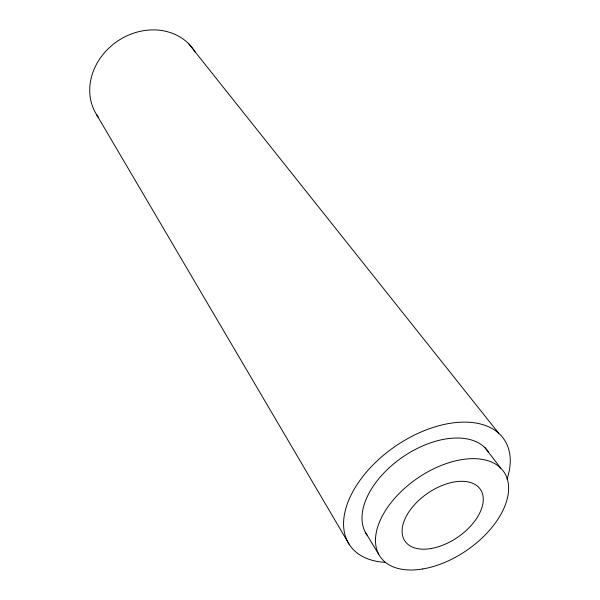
<?xml version="1.0" encoding="UTF-8"?>
<svg xmlns="http://www.w3.org/2000/svg" width="600" height="600" viewBox="0 0 600 600"><rect width="100%" height="100%" fill="white"/><g stroke="black" fill="none" stroke-linecap="round" stroke-linejoin="round"><path stroke-width="0.9" d="M188.618 43.695L498.69 433.237M484.987 447.72L500.73 468.112M365.295 532.192L378.683 554.197M96.593 114.66L349.26 544.477M98.58 117.562A58.425 50.557 -34.5 0 1 117.45 41.205A58.425 50.557 -34.5 0 1 195.202 52.028M384.923 562.327A93.57 55.815 -34.5 0 1 351.697 493.808A93.57 55.815 -34.5 0 1 456.472 422.498A93.57 55.815 -34.5 0 1 507.015 479.243M367.147 535.2A73.567 43.86 -34.5 0 1 402.645 457.058A73.567 43.86 -34.5 0 1 488.37 451.83M431.558 548.445A45.735 26.617 -34.5 0 0 482.062 492.518A45.735 26.617 -34.5 0 0 414.442 504.772A45.735 26.617 -34.5 0 0 431.558 548.445M422.82 568.957A74.992 43.672 -34.5 0 0 506.873 477.72A74.992 43.672 -34.5 0 0 396.48 496.312A74.992 43.672 -34.5 0 0 422.82 568.957"/></g></svg>
